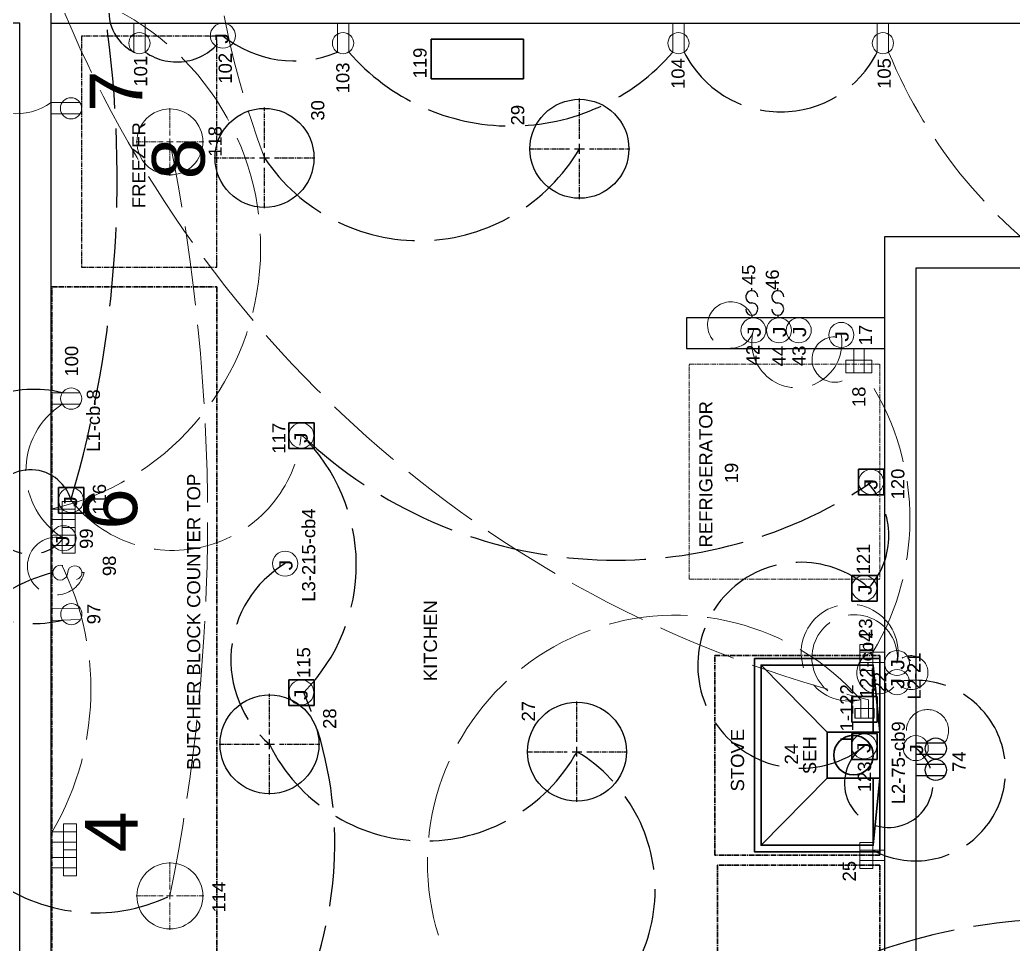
# Model space of a CAD drawing. Header units: inches. Extents: x 12 to 619, y -4 to 515.
# Drawn here: x 90.7 to 241.3, y 66.7 to 206.8 of the extents above; entities that cross this region are included whole.
import ezdxf

# ---------------------------------------------------------------- set-up
doc = ezdxf.new("R2010")
doc.units = ezdxf.units.IN
doc.header["$MEASUREMENT"] = 0
doc.linetypes.add('ACAD_ISO02W100', pattern=[15, 12, -3])
doc.linetypes.add('CENTER2', pattern=[1.125, 0.75, -0.125, 0.125, -0.125])
doc.layers.get('0').update_dxf_attribs({"color": 1, "lineweight": 9})
for name, color, linetype, lineweight in [('A101-Floorplan-1st-floor', 7, 'Continuous', 9), ('A201-Floorplan-2nd-floor', 3, 'Continuous', 9), ('A201-Text', 3, 'Continuous', 9), ('E101-Electrical-1st-floor', 7, 'Continuous', 9), ('E201-Electrical-2nd-floor', 3, 'Continuous', 9)]:
    doc.layers.add(name, color=color, linetype=linetype, lineweight=lineweight)
doc.layers.get('0').off()
doc.styles.add('Reg', font='Courier New.ttf', dxfattribs={"height": 1})
doc.styles.get("Standard").update_dxf_attribs({"font": 'Arial.ttf', "height": 2})

# ---------------------------------------------------------------- blocks, each defined once
blk = doc.blocks.new('duplex-for-freezer-on-2nd-floor')
at = {"layer": 'E201-Electrical-2nd-floor'}
for p, q in [((0, 0), (0, -4.39)), ((1.73, 0), (1.73, -4.38))]:
    blk.add_line(p, q, dxfattribs=at)
blk.add_circle((0.86, -3.03), 1.61, dxfattribs=at)
blk = doc.blocks.new('refrigerator')
at = {"layer": 'A201-Floorplan-2nd-floor', "linetype": 'CENTER2'}
blk.add_lwpolyline([(0, 0), (-32.625, 0), (-32.625, 28.925), (0, 28.925)], close=True, dxfattribs=at)
blk = doc.blocks.new('stove')
at = {"layer": 'A201-Floorplan-2nd-floor', "linetype": 'CENTER2', "lineweight": 30}
blk.add_lwpolyline([(-30.27, 25), (0, 25), (0, 0), (-30.27, 0)], close=True, dxfattribs=at)
blk = doc.blocks.new('L2-north-kitchen-butcher-block')
at = {"layer": 'A201-Floorplan-2nd-floor', "linetype": 'CENTER2', "lineweight": 30}
blk.add_lwpolyline([(0, -25), (-101.32, -25), (-101.32, 0), (0, 0)], close=True, dxfattribs=at)
blk = doc.blocks.new('L2-butcher-block-west-stove')
at = {"layer": 'A201-Floorplan-2nd-floor', "linetype": 'CENTER2', "lineweight": 30}
for p, q in [((13.69, 24.62), (0, 24.62)), ((0, 0), (0, 24.62)), ((13.69, 0), (13.69, 24.62)), ((13.69, 0), (0, 0))]:
    blk.add_line(p, q, dxfattribs=at)
blk = doc.blocks.new('smart-hood')
at = {"lineweight": 30}
for p, q in [((11.15625, 8), (11.15625, 0)), ((18.15625, 8), (11.15625, 8)), ((18.15625, 8), (18.15625, 0))]:
    blk.add_line(p, q, dxfattribs=at)
blk.add_lwpolyline([(0, 0), (29.3125, 0), (29.3125, 19), (0, 19)], close=True, dxfattribs=at)
blk.add_lwpolyline([(18.15625, 1), (28.3125, 1), (28.3125, 18), (1, 18), (1, 1), (11.15625, 1)], dxfattribs=at)
blk.add_circle((14.65625, 4), 3, dxfattribs=at)
blk = doc.blocks.new('L2-stove-exhaust-hood')
at = {"layer": 'A201-Floorplan-2nd-floor', "lineweight": 30}
for p, q in [((0, 8), (-10.15625, 18)), ((17.15625, 18), (7, 8)), ((-10.15625, 1), (0, 0)), ((7, 0), (17.15625, 1))]:
    blk.add_line(p, q, dxfattribs=at)
blk.add_blockref('smart-hood', (-11.15625, 0), dxfattribs=at)
blk = doc.blocks.new('L2-gfci-duplex-4')
at = {"layer": 'E201-Electrical-2nd-floor'}
for p, q in [((-2.75, 1.76, -48.88), (-2.75, -1.96, -48.88)), ((-1.18, 1.76, -48.88), (-1.18, -1.96, -48.88)), ((1.18, 1.7, -48.88), (1.18, -1.96, -48.88)), ((2.75, 1.7, -48.88), (2.75, -1.96, -48.88)), ((-3.92, 0, -48.88), (-3.92, -1.96, -48.88)), ((3.92, 0, -48.88), (-3.92, 0, -48.88)), ((0, -1.96, -48.88), (0, 0, -48.88)), ((3.92, -1.96, -48.88), (3.92, 0, -48.88)), ((-3.92, -1.96, -48.88), (3.92, -1.96, -48.88))]:
    blk.add_line(p, q, dxfattribs=at)
blk = doc.blocks.new('L2-gfci-duplex-6')
at = {"layer": 'E201-Electrical-2nd-floor'}
for p, q in [((-2.75, 1.69, -49.38), (-2.75, -1.96, -49.38)), ((-1.18, 1.69, -49.38), (-1.18, -1.96, -49.38)), ((1.18, 1.7, -49.38), (1.18, -1.96, -49.38)), ((2.75, 1.7, -49.38), (2.75, -1.96, -49.38)), ((-3.92, 0, -49.38), (-3.92, -1.96, -49.38)), ((3.92, 0, -49.38), (-3.92, 0, -49.38)), ((0, -1.96, -49.38), (0, 0, -49.38)), ((3.92, -1.96, -49.38), (3.92, 0, -49.38)), ((-3.92, -1.96, -49.38), (3.92, -1.96, -49.38))]:
    blk.add_line(p, q, dxfattribs=at)
blk = doc.blocks.new('L2-gfci-duplex-18')
at = {"layer": 'E201-Electrical-2nd-floor'}
for p, q in [((-3.72, 2.75, -29.75), (-1.79, 2.75, -29.75)), ((-1.79, 2.75, -29.75), (-3.72, 2.75, -29.75)), ((-3.72, 2.75, -29.75), (-3.72, -1.18, -29.75)), ((0, 1.57, -29.75), (-3.72, 1.57, -29.75)), ((0, 1.57, -29.75), (-3.72, 1.57, -29.75)), ((-1.79, 2.75, -29.75), (-1.79, -1.18, -29.75)), ((0, 0, -29.75), (-3.72, 0, -29.75)), ((-3.72, -1.18, -29.75), (-1.79, -1.18, -29.75))]:
    blk.add_line(p, q, dxfattribs=at)
blk = doc.blocks.new('L2-gfci-duplex-23')
at = {"layer": 'E201-Electrical-2nd-floor'}
for p, q in [((-1.18, 3.72, -56.5), (-1.18, 1.79, -56.5)), ((2.75, 3.72, -56.5), (-1.18, 3.72, -56.5)), ((0, 0, -56.5), (0, 3.72, -56.5)), ((1.57, 0, -56.5), (1.57, 3.72, -56.5)), ((2.75, 1.79, -56.5), (2.75, 3.72, -56.5)), ((2.75, 1.79, -56.5), (-1.18, 1.79, -56.5))]:
    blk.add_line(p, q, dxfattribs=at)
blk = doc.blocks.new('L2-j-box-22')
at = {"layer": 'E201-Electrical-2nd-floor'}
blk.add_circle((0, -1.9), 1.9, dxfattribs=at)
at = {"layer": 'E201-Electrical-2nd-floor', "lineweight": 5, "style": 'Reg'}
blk.add_text('J', height=2, dxfattribs=at).set_placement((-1.25, -3.01))
blk = doc.blocks.new('L2-j-box-21')
at = {"layer": 'E201-Electrical-2nd-floor'}
blk.add_circle((0, -1.9), 1.9, dxfattribs=at)
at = {"layer": 'E201-Electrical-2nd-floor', "lineweight": 5, "style": 'Reg'}
blk.add_text('J', height=2, dxfattribs=at).set_placement((-1.25, -3.01))
blk = doc.blocks.new('L2-gfci-duplex-25')
at = {"layer": 'E201-Electrical-2nd-floor'}
for p, q in [((-1.18, 3.72, -56.5), (-1.18, 1.79, -56.5)), ((2.75, 3.72, -56.5), (-1.18, 3.72, -56.5)), ((0, 0, -56.5), (0, 3.72, -56.5)), ((1.57, 0, -56.5), (1.57, 3.72, -56.5)), ((2.75, 1.79, -56.5), (2.75, 3.72, -56.5)), ((2.75, 1.79, -56.5), (-1.18, 1.79, -56.5))]:
    blk.add_line(p, q, dxfattribs=at)
blk = doc.blocks.new('*U119')
at = {"layer": 'E201-Electrical-2nd-floor', "color": 0, "linetype": 'CENTER2', "lineweight": -3, "transparency": 16777216}
for p, q in [((0, 1.5), (0, 7.62)), ((-7.62, 0), (-1.5, 0)), ((1.5, 0), (7.62, 0)), ((0, -7.62), (0, -1.5))]:
    blk.add_line(p, q, dxfattribs=at)
at = {"layer": 'E201-Electrical-2nd-floor', "color": 0, "linetype": 'Continuous', "lineweight": -3, "transparency": 16777216}
for p, q in [((-0.75, 0), (0.75, 0)), ((0, -0.75), (0, 0.75))]:
    blk.add_line(p, q, dxfattribs=at)
blk = doc.blocks.new('L2-ceiling-led-27')
at = {"layer": 'E201-Electrical-2nd-floor', "lineweight": -3}
blk.add_circle((0, 0, -93.5), 7.5, dxfattribs=at)
at = {"layer": 'E201-Electrical-2nd-floor', "linetype": 'CENTER2', "lineweight": -3, "rotation": 270}
blk.add_blockref('*U119', (0, 0, -93.5), dxfattribs=at)
blk = doc.blocks.new('*U121')
at = {"layer": 'E201-Electrical-2nd-floor', "color": 0, "linetype": 'CENTER2', "lineweight": -3, "transparency": 16777216}
for p, q in [((0, 1.5), (0, 7.62)), ((-7.62, 0), (-1.5, 0)), ((1.5, 0), (7.62, 0)), ((0, -7.62), (0, -1.5))]:
    blk.add_line(p, q, dxfattribs=at)
at = {"layer": 'E201-Electrical-2nd-floor', "color": 0, "linetype": 'Continuous', "lineweight": -3, "transparency": 16777216}
for p, q in [((-0.75, 0), (0.75, 0)), ((0, -0.75), (0, 0.75))]:
    blk.add_line(p, q, dxfattribs=at)
blk = doc.blocks.new('L2-ceiling-led-28')
at = {"layer": 'E201-Electrical-2nd-floor', "lineweight": -3}
blk.add_circle((0, 0, -93.88), 7.5, dxfattribs=at)
at = {"layer": 'E201-Electrical-2nd-floor', "linetype": 'CENTER2', "lineweight": -3, "rotation": 270}
blk.add_blockref('*U121', (0, 0, -93.88), dxfattribs=at)
blk = doc.blocks.new('*U125')
at = {"layer": 'E201-Electrical-2nd-floor', "color": 0, "linetype": 'CENTER2', "lineweight": -3, "transparency": 16777216}
for p, q in [((0, 1.5), (0, 7.62)), ((-7.62, 0), (-1.5, 0)), ((1.5, 0), (7.62, 0)), ((0, -7.62), (0, -1.5))]:
    blk.add_line(p, q, dxfattribs=at)
at = {"layer": 'E201-Electrical-2nd-floor', "color": 0, "linetype": 'Continuous', "lineweight": -3, "transparency": 16777216}
for p, q in [((-0.75, 0), (0.75, 0)), ((0, -0.75), (0, 0.75))]:
    blk.add_line(p, q, dxfattribs=at)
blk = doc.blocks.new('L2-ceiling-led-29')
at = {"layer": 'E201-Electrical-2nd-floor', "lineweight": -3}
blk.add_circle((0, 0, -93), 7.5, dxfattribs=at)
at = {"layer": 'E201-Electrical-2nd-floor', "linetype": 'CENTER2', "lineweight": -3, "rotation": 270}
blk.add_blockref('*U125', (0, 0, -93), dxfattribs=at)
blk = doc.blocks.new('*U127')
at = {"layer": 'E201-Electrical-2nd-floor', "color": 0, "linetype": 'CENTER2', "lineweight": -3, "transparency": 16777216}
for p, q in [((0, 1.5), (0, 7.62)), ((-7.62, 0), (-1.5, 0)), ((1.5, 0), (7.62, 0)), ((0, -7.62), (0, -1.5))]:
    blk.add_line(p, q, dxfattribs=at)
at = {"layer": 'E201-Electrical-2nd-floor', "color": 0, "linetype": 'Continuous', "lineweight": -3, "transparency": 16777216}
for p, q in [((-0.75, 0), (0.75, 0)), ((0, -0.75), (0, 0.75))]:
    blk.add_line(p, q, dxfattribs=at)
blk = doc.blocks.new('L2-ceiling-led-30')
at = {"layer": 'E201-Electrical-2nd-floor', "lineweight": -3}
blk.add_circle((0, 0, -94.38), 7.5, dxfattribs=at)
at = {"layer": 'E201-Electrical-2nd-floor', "linetype": 'CENTER2', "lineweight": -3, "rotation": 270}
blk.add_blockref('*U127', (0, 0, -94.38), dxfattribs=at)
blk = doc.blocks.new('L2-j-box-42')
at = {"layer": 'E201-Electrical-2nd-floor'}
blk.add_circle((-1.9, 0, -67.12), 1.9, dxfattribs=at)
at = {"layer": 'E201-Electrical-2nd-floor', "lineweight": 5, "style": 'Reg'}
blk.add_text('J', height=2, dxfattribs=at).set_placement((-3.15, -1.11, -67.12))
blk = doc.blocks.new('L2-j-box-44')
at = {"layer": 'E201-Electrical-2nd-floor'}
blk.add_circle((-1.9, 0, -75.62), 1.9, dxfattribs=at)
at = {"layer": 'E201-Electrical-2nd-floor', "lineweight": 5, "style": 'Reg'}
blk.add_text('J', height=2, dxfattribs=at).set_placement((-3.15, -1.11, -75.62))
blk = doc.blocks.new('L2-j-box-43')
at = {"layer": 'E201-Electrical-2nd-floor'}
blk.add_circle((-1.9, 0, -67.25), 1.9, dxfattribs=at)
at = {"layer": 'E201-Electrical-2nd-floor', "lineweight": 5, "style": 'Reg'}
blk.add_text('J', height=2, dxfattribs=at).set_placement((-3.15, -1.11, -67.25))
blk = doc.blocks.new('L2-j-box-17')
at = {"layer": 'E201-Electrical-2nd-floor'}
blk.add_circle((1.9, 0, -52.62), 1.9, dxfattribs=at)
at = {"layer": 'E201-Electrical-2nd-floor', "lineweight": 5, "style": 'Reg'}
blk.add_text('J', height=2, dxfattribs=at).set_placement((0.65, -1.11, -52.62))
blk = doc.blocks.new('L2-switch-45')
at = {"layer": 'E201-Electrical-2nd-floor', "lineweight": -3}
for p, q in [((0.41, 0, -45.25), (0, 0, -45.25)), ((4.08, 0, -45.25), (4.49, 0, -45.25))]:
    blk.add_line(p, q, dxfattribs=at)
for centre, start, end in [((1.32, 0, -45.25), 90, 270), ((3.17, 0, -45.25), 270, 180), ((1.34, 0, -45.25), 270, 0)]:
    blk.add_arc(centre, 0.916, start, end, dxfattribs=at)
blk = doc.blocks.new('L2-switch-46')
at = {"layer": 'E201-Electrical-2nd-floor', "lineweight": -3}
for p, q in [((0.41, 0, -45), (0, 0, -45)), ((4.08, 0, -45), (4.49, 0, -45))]:
    blk.add_line(p, q, dxfattribs=at)
for centre, start, end in [((1.32, 0, -45), 90, 270), ((3.17, 0, -45), 270, 180), ((1.34, 0, -45), 270, 0)]:
    blk.add_arc(centre, 0.916, start, end, dxfattribs=at)
blk = doc.blocks.new('L2-j-box-77')
at = {"layer": 'E201-Electrical-2nd-floor'}
blk.add_circle((1.9, 0, -8), 1.9, dxfattribs=at)
at = {"layer": 'E201-Electrical-2nd-floor', "lineweight": 5, "style": 'Reg'}
blk.add_text('J', height=2, dxfattribs=at).set_placement((0.65, -1.11, -8))
blk = doc.blocks.new('L1-j-box-99')
at = {"layer": 'E101-Electrical-1st-floor'}
blk.add_circle((0, -1.9, -50.88), 1.9, dxfattribs=at)
at = {"layer": 'E101-Electrical-1st-floor', "lineweight": 5, "style": 'Reg'}
blk.add_text('J', height=2, dxfattribs=at).set_placement((-1.43, -2.77, -50.88))
blk = doc.blocks.new('L1-toggle-switch-98')
at = {"layer": 'E101-Electrical-1st-floor'}
for p, q in [((0, -0.26, -39.25), (0, 0, -39.25)), ((0, -5, -39.25), (0, -4.65, -39.25))]:
    blk.add_line(p, q, dxfattribs=at)
at = {"layer": 'E101-Electrical-1st-floor', "elevation": -39.25}
for points in [[(1.06, -1.75, 3.139408), (0, -2.5, 3.139408)], [(0, -2.5, -2.004555), (-1.06, -3.85)]]:
    blk.add_lwpolyline(points, format="xyb", dxfattribs=at)
blk = doc.blocks.new('L1-duplex-97')
at = {"layer": 'E101-Electrical-1st-floor'}
for p, q in [((0, 0, -44), (0.12, -4.39, -44)), ((1.73, 0.05, -44), (1.85, -4.33, -44))]:
    blk.add_line(p, q, dxfattribs=at)
blk.add_circle((0.94, -3.01, -44), 1.61, dxfattribs=at)
blk = doc.blocks.new('L1-duplex-100')
at = {"layer": 'E101-Electrical-1st-floor'}
for p, q in [((-1.73, 0, -44.62), (-1.73, -4.39, -44.62)), ((0, 0, -44.62), (0, -4.38, -44.62))]:
    blk.add_line(p, q, dxfattribs=at)
blk.add_circle((-0.87, -3.03, -44.62), 1.61, dxfattribs=at)
blk = doc.blocks.new('L1-duplex-101')
at = {"layer": 'E101-Electrical-1st-floor'}
for p, q in [((0, 0, -16), (-4.39, 0, -16)), ((0, -1.73, -16), (-4.38, -1.73, -16))]:
    blk.add_line(p, q, dxfattribs=at)
blk.add_circle((-3.03, -0.86, -16), 1.61, dxfattribs=at)
blk = doc.blocks.new('L1-j-box-102')
at = {"layer": 'E101-Electrical-1st-floor'}
blk.add_circle((-1.9, 0.04, -15.62), 1.9, dxfattribs=at)
at = {"layer": 'E101-Electrical-1st-floor', "lineweight": 5, "style": 'Reg'}
blk.add_text('J', height=2, dxfattribs=at).set_placement((-3.35, -0.84, -15.62))
blk = doc.blocks.new('L1-duplex-103')
at = {"layer": 'E101-Electrical-1st-floor'}
for p, q in [((0, 0, -15.88), (-4.39, 0, -15.88)), ((0, -1.73, -15.88), (-4.38, -1.73, -15.88))]:
    blk.add_line(p, q, dxfattribs=at)
blk.add_circle((-3.03, -0.86, -15.88), 1.61, dxfattribs=at)
blk = doc.blocks.new('L1-duplex-104')
at = {"layer": 'E101-Electrical-1st-floor'}
for p, q in [((0, 0, -16.38), (-4.39, 0, -16.38)), ((0, -1.73, -16.38), (-4.38, -1.73, -16.38))]:
    blk.add_line(p, q, dxfattribs=at)
blk.add_circle((-3.03, -0.86, -16.38), 1.61, dxfattribs=at)
blk = doc.blocks.new('L1-duplex-105')
at = {"layer": 'E101-Electrical-1st-floor'}
for p, q in [((0, 0, -15.87), (-4.39, 0, -15.87)), ((0, -1.73, -15.87), (-4.38, -1.73, -15.87))]:
    blk.add_line(p, q, dxfattribs=at)
blk.add_circle((-3.03, -0.86, -15.87), 1.61, dxfattribs=at)
blk = doc.blocks.new('*U236')
at = {"layer": 'E101-Electrical-1st-floor', "color": 0, "linetype": 'CENTER2', "transparency": 16777216}
for p, q in [((0, 1), (0, 5.12)), ((-5.12, 0), (-1, 0)), ((1, 0), (5.12, 0)), ((0, -5.12), (0, -1))]:
    blk.add_line(p, q, dxfattribs=at)
at = {"layer": 'E101-Electrical-1st-floor', "color": 0, "linetype": 'Continuous', "transparency": 16777216}
for p, q in [((-0.5, 0), (0.5, 0)), ((0, -0.5), (0, 0.5))]:
    blk.add_line(p, q, dxfattribs=at)
blk = doc.blocks.new('L1-ceiling-led-114')
at = {"layer": 'E101-Electrical-1st-floor'}
blk.add_circle((0, 0, -94.12), 5, dxfattribs=at)
at = {"layer": 'E101-Electrical-1st-floor', "linetype": 'CENTER2'}
blk.add_blockref('*U236', (0, 0, -94.12), dxfattribs=at)
blk = doc.blocks.new('L1-ceiling-j-box-115')
at = {"layer": 'E101-Electrical-1st-floor', "lineweight": 30}
for p, q in [((-1.98, -1.95, -95), (-1.98, 1.9, -95)), ((-1.98, 1.9, -95), (0, 1.9, -95)), ((0, 1.9, -95), (1.93, 1.9, -95)), ((1.93, 1.9, -95), (1.93, -1.95, -95)), ((1.93, -1.95, -95), (-1.98, -1.95, -95))]:
    blk.add_line(p, q, dxfattribs=at)
at = {"layer": 'E101-Electrical-1st-floor'}
blk.add_circle((0, 0, -95), 1.9, dxfattribs=at)
at = {"layer": 'E101-Electrical-1st-floor', "lineweight": 5, "style": 'Reg'}
blk.add_text('J', height=2, dxfattribs=at).set_placement((-1.37, -0.95, -95))
blk = doc.blocks.new('L1-ceiling-j-box-116')
at = {"layer": 'E101-Electrical-1st-floor', "lineweight": 30}
for p, q in [((-1.98, -1.95, -95), (-1.98, 1.9, -95)), ((-1.98, 1.9, -95), (0, 1.9, -95)), ((0, 1.9, -95), (1.93, 1.9, -95)), ((1.93, 1.9, -95), (1.93, -1.95, -95)), ((1.93, -1.95, -95), (-1.98, -1.95, -95))]:
    blk.add_line(p, q, dxfattribs=at)
at = {"layer": 'E101-Electrical-1st-floor'}
blk.add_circle((0, 0, -95), 1.9, dxfattribs=at)
at = {"layer": 'E101-Electrical-1st-floor', "lineweight": 5, "style": 'Reg'}
blk.add_text('J', height=2, dxfattribs=at).set_placement((-1.26, -0.94, -95))
blk = doc.blocks.new('*U240')
at = {"layer": 'E101-Electrical-1st-floor', "color": 0, "linetype": 'CENTER2', "transparency": 16777216}
for p, q in [((0, 1), (0, 5.12)), ((-5.12, 0), (-1, 0)), ((1, 0), (5.12, 0)), ((0, -5.12), (0, -1))]:
    blk.add_line(p, q, dxfattribs=at)
at = {"layer": 'E101-Electrical-1st-floor', "color": 0, "linetype": 'Continuous', "transparency": 16777216}
for p, q in [((-0.5, 0), (0.5, 0)), ((0, -0.5), (0, 0.5))]:
    blk.add_line(p, q, dxfattribs=at)
blk = doc.blocks.new('L1-ceiling-led-118')
at = {"layer": 'E101-Electrical-1st-floor'}
blk.add_circle((0, 0, -94.12), 5, dxfattribs=at)
at = {"layer": 'E101-Electrical-1st-floor', "linetype": 'CENTER2'}
blk.add_blockref('*U240', (0, 0, -94.12), dxfattribs=at)
blk = doc.blocks.new('L1-ceiling-register-119')
at = {"layer": 'A101-Floorplan-1st-floor', "lineweight": 30}
for p, q in [((-6, 0, -95.12), (-6, -14, -95.12)), ((0, 0, -95.12), (-6, 0, -95.12)), ((0, -14, -95.12), (0, 0, -95.12)), ((-6, -14, -95.12), (0, -14, -95.12))]:
    blk.add_line(p, q, dxfattribs=at)
blk = doc.blocks.new('L1-ceiling-j-box-117')
at = {"layer": 'E101-Electrical-1st-floor', "lineweight": 30}
for p, q in [((-1.98, -1.95, -96.5), (-1.98, 1.9, -96.5)), ((-1.98, 1.9, -96.5), (0, 1.9, -96.5)), ((0, 1.9, -96.5), (1.93, 1.9, -96.5)), ((1.93, 1.9, -96.5), (1.93, -1.95, -96.5)), ((1.93, -1.95, -96.5), (-1.98, -1.95, -96.5))]:
    blk.add_line(p, q, dxfattribs=at)
at = {"layer": 'E101-Electrical-1st-floor'}
blk.add_circle((0, 0, -96.5), 1.9, dxfattribs=at)
at = {"layer": 'E101-Electrical-1st-floor', "lineweight": 5, "style": 'Reg'}
blk.add_text('J', height=2, dxfattribs=at).set_placement((-1.36, -0.97, -96.5))
blk = doc.blocks.new('L1-ceiling-j-box-120')
at = {"layer": 'E101-Electrical-1st-floor', "lineweight": 30}
for p, q in [((-1.98, -1.95, -94.88), (-1.98, 1.9, -94.88)), ((-1.98, 1.9, -94.88), (0, 1.9, -94.88)), ((0, 1.9, -94.88), (1.93, 1.9, -94.88)), ((1.93, 1.9, -94.88), (1.93, -1.95, -94.88)), ((1.93, -1.95, -94.88), (-1.98, -1.95, -94.88))]:
    blk.add_line(p, q, dxfattribs=at)
at = {"layer": 'E101-Electrical-1st-floor'}
blk.add_circle((0, 0, -94.88), 1.9, dxfattribs=at)
at = {"layer": 'E101-Electrical-1st-floor', "lineweight": 5, "style": 'Reg'}
blk.add_text('J', height=2, dxfattribs=at).set_placement((-1.39, -0.97, -94.88))
blk = doc.blocks.new('L1-ceiling-j-box-121')
at = {"layer": 'E101-Electrical-1st-floor', "lineweight": 30}
for p, q in [((-1.98, -1.95, -94.75), (-1.98, 1.9, -94.75)), ((-1.98, 1.9, -94.75), (0, 1.9, -94.75)), ((0, 1.9, -94.75), (1.93, 1.9, -94.75)), ((1.93, 1.9, -94.75), (1.93, -1.95, -94.75)), ((1.93, -1.95, -94.75), (-1.98, -1.95, -94.75))]:
    blk.add_line(p, q, dxfattribs=at)
at = {"layer": 'E101-Electrical-1st-floor'}
blk.add_circle((0, 0, -94.75), 1.9, dxfattribs=at)
at = {"layer": 'E101-Electrical-1st-floor', "lineweight": 5, "style": 'Reg'}
blk.add_text('J', height=2, dxfattribs=at).set_placement((-1.28, -1.13, -94.75))
blk = doc.blocks.new('L1-ceiling-gfci-duplex-122')
at = {"layer": 'E101-Electrical-1st-floor', "lineweight": 30}
for p, q in [((-2.06, -1.97, -95.5), (-2.06, 1.88, -95.5)), ((-2.06, 1.88, -95.5), (-0.08, 1.88, -95.5)), ((-0.08, 1.88, -95.5), (1.85, 1.88, -95.5)), ((1.85, 1.88, -95.5), (1.85, -1.97, -95.5)), ((1.85, -1.97, -95.5), (-2.06, -1.97, -95.5))]:
    blk.add_line(p, q, dxfattribs=at)
at = {"layer": 'E101-Electrical-1st-floor'}
for p, q in [((-1.44, 1.38, -95.5), (0, 1.38, -95.5)), ((-1.44, -1.53, -95.5), (-1.44, 1.38, -95.5)), ((1.32, 0.51, -95.5), (-1.44, 0.51, -95.5)), ((0, -1.53, -95.5), (0, 1.38, -95.5)), ((1.32, -0.65, -95.5), (-1.44, -0.65, -95.5)), ((0, -1.53, -95.5), (-1.44, -1.53, -95.5))]:
    blk.add_line(p, q, dxfattribs=at)
blk = doc.blocks.new('L1-ceiling-j-box-123')
at = {"layer": 'E101-Electrical-1st-floor', "lineweight": 30}
for p, q in [((-1.98, -1.95, -95), (-1.98, 1.9, -95)), ((-1.98, 1.9, -95), (0, 1.9, -95)), ((0, 1.9, -95), (1.93, 1.9, -95)), ((1.93, 1.9, -95), (1.93, -1.95, -95)), ((1.93, -1.95, -95), (-1.98, -1.95, -95))]:
    blk.add_line(p, q, dxfattribs=at)
at = {"layer": 'E101-Electrical-1st-floor'}
blk.add_circle((0, 0, -95), 1.9, dxfattribs=at)
at = {"layer": 'E101-Electrical-1st-floor', "lineweight": 5, "style": 'Reg'}
blk.add_text('J', height=2, dxfattribs=at).set_placement((-1.25, -0.95, -95))
blk = doc.blocks.new('L1-gfci-122')
at = {"layer": 'E201-Electrical-2nd-floor', "lineweight": 30}
for p, q in [((-2.06, -2.48), (-2.06, 1.37)), ((-2.06, 1.37), (-0.08, 1.37)), ((-0.08, 1.37), (1.85, 1.37)), ((1.85, 1.37), (1.85, -2.48)), ((1.85, -2.48), (-2.06, -2.48))]:
    blk.add_line(p, q, dxfattribs=at)
at = {"layer": 'E201-Electrical-2nd-floor'}
for p, q in [((-1.44, 0.87), (0, 0.87)), ((-1.44, -2.03), (-1.44, 0.87)), ((1.32, 0), (-1.44, 0)), ((0, -2.03), (0, 0.87)), ((1.32, -1.16), (-1.44, -1.16)), ((0, -2.03), (-1.44, -2.03))]:
    blk.add_line(p, q, dxfattribs=at)
blk = doc.blocks.new('L2-21')
at = {"layer": 'E101-Electrical-1st-floor'}
blk.add_circle((0, 0), 1.9, dxfattribs=at)
at = {"layer": 'E101-Electrical-1st-floor', "lineweight": 5, "style": 'Reg'}
blk.add_text('J', height=2, dxfattribs=at).set_placement((-1.25, -1.11))
blk = doc.blocks.new('L2-75')
at = {"layer": 'E101-Electrical-1st-floor'}
blk.add_circle((0, 0), 1.9, dxfattribs=at)
at = {"layer": 'E101-Electrical-1st-floor', "lineweight": 5, "style": 'Reg'}
blk.add_text('J', height=2, dxfattribs=at).set_placement((-1.25, -1.11))
blk = doc.blocks.new('L3-215')
at = {"layer": 'E201-Electrical-2nd-floor'}
blk.add_circle((0, 0), 1.9, dxfattribs=at)
at = {"layer": 'E201-Electrical-2nd-floor', "lineweight": 5, "style": 'Reg'}
blk.add_text('J', height=2, dxfattribs=at).set_placement((-1.25, -1.11))

msp = doc.modelspace()

# ---------------------------------------------------------------- linework, layer by layer
at = {"layer": 'A101-Floorplan-1st-floor', "lineweight": -3}
for p, q in [((90.6913, 206.3187), (52.3788, 206.3187)), ((90.6913, 51.2875), (90.6913, 206.3187)), ((95.4413, 56.0375), (95.4413, 206.3187)), ((95.4413, 206.3187), (319.8232, 206.3187))]:
    msp.add_line(p, q, dxfattribs=at)
at = {"layer": 'A201-Floorplan-2nd-floor', "lineweight": 5}
msp.add_line((120.5382, 204.3486), (119.4132, 204.3486), dxfattribs=at)
at = {"layer": 'A201-Floorplan-2nd-floor', "lineweight": -3}
for p, q in [((221.7882, 161.6625), (191.7882, 161.6625)), ((191.7882, 161.6625), (191.7882, 157.0259)), ((191.7882, 157.0259), (221.7882, 157.0259))]:
    msp.add_line(p, q, dxfattribs=at)
msp.add_lwpolyline([(221.7882, 173.9383), (221.7882, 40.0259), (95.4132, 39.9423), (95.4132, 351.8173), (390.6044, 351.8173), (390.6044, 242.7548), (453.452, 242.7548), (453.452, 218.2548), (439.8979, 218.2548), (439.8979, 152.5048), (404.5647, 152.5048), (404.5647, 173.9383), (221.7829, 173.9383)], dxfattribs=at)
at = {"layer": 'A201-Floorplan-2nd-floor', "linetype": 'CENTER2', "lineweight": -3}
msp.add_lwpolyline([(120.5382, 204.3486), (100.0382, 204.3486), (100.0382, 169.3486), (120.5382, 169.3486)], close=True, dxfattribs=at)
at = {"layer": 'A201-Floorplan-2nd-floor', "lineweight": -3}
msp.add_lwpolyline([(226.5329, 39.9165), (370.6585, 39.9642), (370.6585, 93.0361), (399.8147, 93.0361), (399.8147, 169.1883), (226.5329, 169.1883)], close=True, dxfattribs=at)
at = {"layer": 'A201-Text', "lineweight": 5}
msp.add_line((120.5382, 169.3486), (120.5382, 170.4736), dxfattribs=at)
at = {"layer": 'E101-Electrical-1st-floor', "linetype": 'ACAD_ISO02W100', "lineweight": 5}
for centre, radius, start, end in [((261.3988, 276.3777), 177.6642, 202.001676, 256.309967), ((291.7131, 230.3807), 74.9023, 202.317956, 271.561145), ((-169.2458, 131.1781), 288.4042, 348.572556, 11.427444), ((103.6014, 138.4665), 11.9958, 122.736769, 238.322475), ((113.9348, 145.9496), 19.5435, 217.554731, 353.740412), ((96.1996, 124.0409), 4.3587, 75.351424, 346.690273), ((189.9657, 79.1064), 37.4749, 41.139497, 248.967335), ((217.2593, 110.1747), 6.4807, 352.586319, 278.242873)]:
    msp.add_arc(centre, radius, start, end, dxfattribs=at)
at = {"layer": 'E101-Electrical-1st-floor', "linetype": 'ACAD_ISO02W100', "lineweight": -3}
for centre, radius, start, end in [((-67.633, 182.7549), 173.0723, 343.651088, 8.996427), ((111.0449, 208.0542), 6.8594, 165.093434, 243.280107), ((114.4846, 208.865), 8.4247, 235.321972, 326.09685), ((132.2461, 217.7179), 17.1105, 230.995232, 292.651573), ((165.1329, 223.2609), 32.5306, 220.958296, 319.019432), ((206.0589, 209.2124), 16.3456, 206.430216, 333.532404), ((92.7988, 133.0659), 17.7563, 75.902281, 284.222962), ((114.2712, 124.2245), 27.434, 315.168588, 45.580345), ((181.0652, 194.3491), 69.4146, 226.71487, 303.837604), ((92.3035, 132.2453), 6.3941, 16.276947, 321.419307), ((210.7345, 128.6393), 11.7201, 317.523808, 42.93589), ((209.0825, 108.9988), 15.605, 48.715098, 308.109338), ((102.1675, 97.6667), 26.1809, 104.290232, 295.506286), ((80.1788, 81.9291), 58.2605, 335.902029, 23.202685), ((222.4273, 91.1352), 6.7072, 123.623302, 52.257765), ((249.6366, -17.0417), 87.6097, 62.148499, 121.151248)]:
    msp.add_arc(centre, radius, start, end, dxfattribs=at)
at = {"layer": 'E201-Electrical-2nd-floor', "lineweight": -3}
for p, q in [((226.5329, 97.2623), (230.9147, 97.2623)), ((226.5329, 95.5318), (230.9243, 95.5318)), ((226.5329, 94.018), (230.9147, 94.018)), ((226.5329, 92.2875), (230.9243, 92.2875))]:
    msp.add_line(p, q, dxfattribs=at)
for centre in [(229.5651, 96.3896), (229.5651, 93.1453)]:
    msp.add_circle(centre, 1.6072, dxfattribs=at)
at = {"layer": 'E201-Electrical-2nd-floor', "linetype": 'ACAD_ISO02W100', "lineweight": 5}
for centre, radius, start, end in [((255.305, 233.9081), 136.2542, 159.670274, 200.630192), ((214.6294, 98.4975), 162.9976, 348.783325, 136.924452), ((204.1322, 23.0294), 214.9445, 47.193865, 119.655992), ((90.0671, 201.7545), 9.1836, 61.41522, 305.601382), ((86.5638, 172.3107), 40.6383, 282.570972, 67.364571), ((261.3988, 276.3777), 177.6642, 202.001676, 256.309967), ((198.4832, 160.5578), 3.5205, 25.404157, 346.983968), ((208.496, 157.8988), 6.8422, 164.173094, 9.793556), ((214.2447, 155.3364), 3.4429, 89.507523, 326.798738), ((186.8069, 131.1312), 38.8371, 328.72644, 34.809171), ((58.9361, 105.3008), 42.523, 329.582439, 30.927073), ((216.5072, 110.9159), 7.3499, 347.606313, 283.22288), ((189.9657, 79.1064), 37.4749, 41.139497, 248.967335), ((220.8099, 107.8645), 3.209, 104.601984, 333.662798), ((225.8118, 107.8897), 2.5727, 214.272515, 145.727485), ((228.3149, 99.0907), 3.1948, 324.762152, 236.09676)]:
    msp.add_arc(centre, radius, start, end, dxfattribs=at)
at = {"layer": 'E201-Electrical-2nd-floor', "linetype": 'ACAD_ISO02W100', "lineweight": -3}
for centre, radius, start, end in [((151.2331, 201.5241), 28.1735, 213.67855, 329.620295), ((139.6545, 109.852), 16.973, 120.998468, 229.08463), ((226.4619, 93.0372), 13.6881, 241.835264, 101.701222), ((152.1456, 108.6858), 26.3299, 206.285006, 330.950587), ((162.5453, 74.9424), 24.4637, 297.030559, 58.950333)]:
    msp.add_arc(centre, radius, start, end, dxfattribs=at)

# ---------------------------------------------------------------- block references
at = {"lineweight": -3, "rotation": 89.99999999999999}
for name, p in [('L2-north-kitchen-butcher-block', (95.5382, 166.3486)), ('refrigerator', (221.0882, 154.6509)), ('stove', (221.0882, 110.4788)), ('L2-stove-exhaust-hood', (221.0882, 91.8697)), ('L2-butcher-block-west-stove', (221.0882, 65.0259))]:
    msp.add_blockref(name, p, dxfattribs=at)
at = {"layer": 'A101-Floorplan-1st-floor', "lineweight": 5, "rotation": 89.99999999999999}
msp.add_blockref('L1-ceiling-register-119', (153.0663, 203.8858, 95.125), dxfattribs=at)
at = {"layer": 'A201-Floorplan-2nd-floor', "lineweight": 5, "rotation": 89.99999999999999}
for name, p in [('L2-ceiling-led-29', (175.5382, 187.2759, 93)), ('L2-ceiling-led-30', (127.7882, 185.9009, 94.375)), ('L2-gfci-duplex-18', (218.6945, 157.0259, 29.75)), ('L2-j-box-21', (221.7882, 109.3384)), ('L2-j-box-22', (221.7882, 106.4409)), ('L2-ceiling-led-28', (128.5382, 97.0259, 93.875)), ('L2-ceiling-led-27', (175.1632, 95.9009, 93.5)), ('L2-gfci-duplex-25', (221.7882, 79.4009, 56.5))]:
    msp.add_blockref(name, p, dxfattribs=at)
at = {"layer": 'E101-Electrical-1st-floor', "lineweight": 5, "rotation": 89.99999999999999}
for name, p in [('L1-duplex-101', (107.9608, 206.3187, 16)), ('L1-j-box-102', (121.5127, 206.3187, 15.625)), ('L1-duplex-103', (138.8358, 206.3187, 15.875)), ('L1-duplex-104', (189.6913, 206.3187, 16.375)), ('L1-duplex-105', (220.6913, 206.3187, 15.875)), ('L1-ceiling-led-118', (113.4413, 188.3187, 94.125)), ('L1-duplex-100', (95.4413, 150.2875, 44.625)), ('L1-ceiling-j-box-117', (133.3618, 143.8187, 96.5)), ('L1-ceiling-j-box-120', (219.7538, 136.7875, 94.875)), ('L1-ceiling-j-box-116', (98.4413, 134.0375, 95)), ('L1-j-box-99', (95.4043, 128.2579, 50.875)), ('L1-toggle-switch-98', (95.4413, 123.0375, 39.25)), ('L1-ceiling-j-box-121', (218.7138, 120.6878, 94.75)), ('L1-duplex-97', (95.4891, 115.8076, 44)), ('L2-21', (223.6858, 109.3384)), ('L1-ceiling-j-box-115', (133.3618, 104.8829, 95)), ('L1-ceiling-gfci-duplex-122', (218.698, 102.4363, 95.5)), ('L1-ceiling-j-box-123', (218.7134, 96.7202, 95)), ('L2-75', (226.5329, 96.439)), ('L1-ceiling-led-114', (113.4413, 74.0375, 94.125))]:
    msp.add_blockref(name, p, dxfattribs=at)
at = {"layer": 'E201-Electrical-2nd-floor', "lineweight": -3, "rotation": 89.99999999999999}
for name, p in [('duplex-for-freezer-on-2nd-floor', (95.4132, 192.557)), ('L2-gfci-duplex-6', (97.1044, 129.9009, 49.375)), ('L2-gfci-duplex-4', (97.3019, 81.0259, 48.875))]:
    msp.add_blockref(name, p, dxfattribs=at)
at = {"layer": 'E201-Electrical-2nd-floor', "lineweight": 5, "rotation": 89.99999999999999}
for name, p in [('L2-switch-45', (201.6632, 161.6625, 45.25)), ('L2-switch-46', (205.6007, 161.6625, 45)), ('L2-j-box-42', (201.9132, 161.6625, 67.125)), ('L2-j-box-44', (205.7882, 161.6625, 75.625)), ('L2-j-box-43', (208.7882, 161.6625, 67.25)), ('L2-j-box-17', (215.2386, 157.1651, 52.625)), ('L3-215', (130.9132, 124.4009)), ('L2-gfci-duplex-23', (221.7882, 109.4009, 56.5)), ('L1-gfci-122', (218.1884, 102.4363)), ('L2-j-box-77', (226.5329, 94.5415, 8))]:
    msp.add_blockref(name, p, dxfattribs=at)

# ---------------------------------------------------------------- texts
at = {"layer": 'A101-Floorplan-1st-floor', "lineweight": 5}
msp.add_text('119', height=2, rotation=90, dxfattribs=at).set_placement((152.349, 197.9498))
at = {"layer": 'A201-Text', "lineweight": 5}
for s, p in [('FREEZER', (109.7221, 178.2822)), ('REFRIGERATOR', (195.6907, 126.8463)), ('BUTCHER BLOCK COUNTER TOP', (118.0455, 93.1663)), ('KITCHEN', (153.9373, 106.5869)), ('STOVE', (200.503, 89.8796)), ('SEH', (211.4373, 92.4878))]:
    msp.add_text(s, height=2, rotation=90, dxfattribs=at).set_placement(p)
at = {"layer": 'A201-Text', "lineweight": -3, "insert": (110.7235, 182.6589), "char_height": 8, "attachment_point": 1, "rotation": 90}
msp.add_mtext('8', dxfattribs=at)
at = {"layer": 'E101-Electrical-1st-floor', "lineweight": 5}
for s, p in [('101', (109.9984, 196.7081)), ('102', (122.8308, 197.1569)), ('104', (191.4863, 196.3516)), ('105', (222.7392, 196.3597)), ('103', (140.6542, 195.6949)), ('118', (121.2939, 186.0669)), ('100', (99.5304, 152.7583)), ('117', (130.9605, 141.0728)), ('120', (224.8085, 134.1378)), ('116', (103.7431, 131.8221)), ('99', (101.7676, 126.6336)), ('121', (219.5881, 122.7747)), ('98', (105.2523, 122.5125)), ('97', (102.8976, 115.2093)), ('122-cb4', (220.0589, 104.0007)), ('115', (134.7132, 107.0747)), ('L2-21', (227.2809, 103.7887)), ('L2-75-cb9', (224.8854, 87.928)), ('123', (219.752, 89.7605)), ('114', (121.8691, 71.5248))]:
    msp.add_text(s, height=2, rotation=90, dxfattribs=at).set_placement(p)
at = {"layer": 'E201-Electrical-2nd-floor', "lineweight": 5}
for s, p in [('30', (136.8567, 191.5467)), ('29', (167.1652, 190.8264)), ('45', (202.1919, 166.6154)), ('46', (205.7821, 165.8898)), ('17', (219.9192, 157.4881)), ('42', (202.8383, 154.4604)), ('44', (206.7859, 154.3127)), ('43', (209.8303, 154.3494)), ('L1-cb-8', (102.8354, 141.3558)), ('18', (218.9076, 148.1285)), ('19', (199.5906, 136.5882)), ('L3-215-cb4', (135.4764, 118.6351)), ('23', (219.921, 112.9973)), ('21', (227.2474, 107.8218)), ('22', (222.0609, 104.8786)), ('27', (168.792, 100.4857)), ('28', (138.6605, 99.3608)), ('24', (208.6675, 93.9676)), ('75', (224.8951, 91.9715)), ('74', (234.0884, 92.8407)), ('25', (217.4497, 76.2315))]:
    msp.add_text(s, height=2, rotation=90, dxfattribs=at).set_placement(p)
at = {"layer": 'E201-Electrical-2nd-floor', "lineweight": -3, "char_height": 8, "attachment_point": 1, "rotation": 90}
for s, insert in [('7', (101.2692, 192.8999)), ('6', (100.4741, 129.5803)), ('4', (100.5545, 80.6362))]:
    msp.add_mtext(s, dxfattribs=dict(at, insert=insert))
at = {"layer": 'E201-Electrical-2nd-floor', "lineweight": 5, "insert": (215.08, 97.4261), "char_height": 2, "attachment_point": 1, "rotation": 90}
msp.add_mtext('L1-122', dxfattribs=at)

doc.saveas('drawing.dxf')
